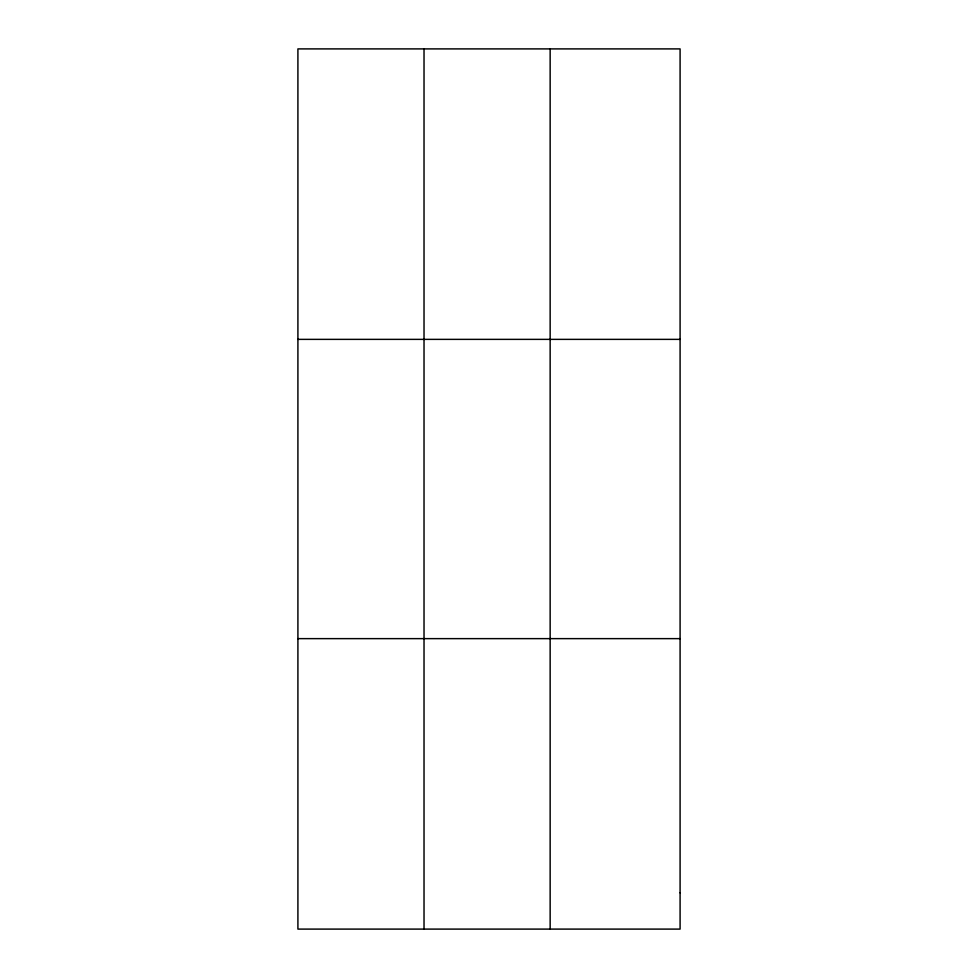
<?xml version="1.0" encoding="UTF-8"?>
<svg xmlns="http://www.w3.org/2000/svg" width="978" height="978" viewBox="0 0 978 978"><rect width="100%" height="100%" fill="white"/><g stroke="black" fill="none" stroke-linecap="round" stroke-linejoin="round"><path stroke-width="1.47" d="M424.024 48.9L424.024 929.1M550.149 48.9L550.149 929.1M297.911 339.366L680.089 339.366M297.911 638.634L680.089 638.634M680.089 892.792L680.089 929.1L297.911 929.1L297.911 48.9L680.089 48.9L680.089 892.792"/></g></svg>
